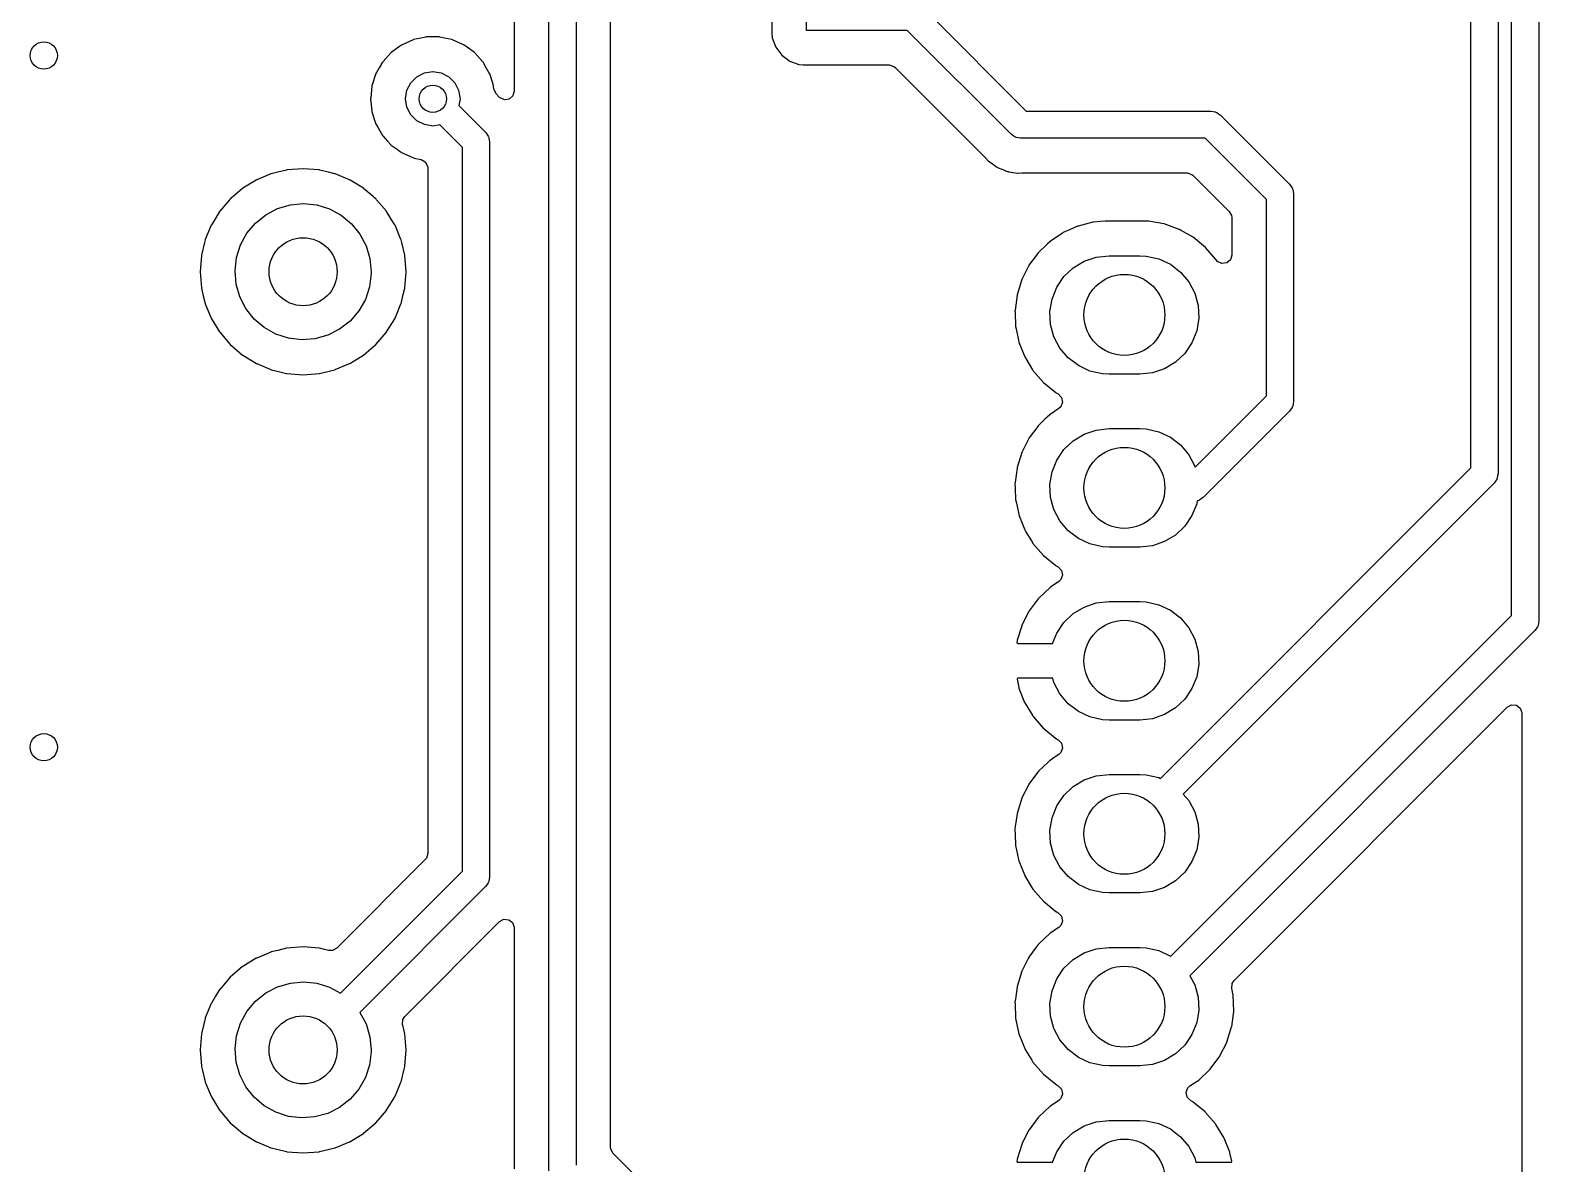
# Model space of a CAD drawing. Extents: x 61 to 228, y -146 to -45.
# Drawn here: x 206.18 to 228.34, y -133.12 to -116.47 of the extents above; entities that cross this region are included whole.
import ezdxf

# ---------------------------------------------------------------- set-up
doc = ezdxf.new("R2010")
doc.units = 0
doc.layers.add('BLACK', color=7, linetype='CONTINUOUS')

msp = doc.modelspace()

# ---------------------------------------------------------------- linework, layer by layer
at = {"layer": 'BLACK', "linetype": 'CONTINUOUS'}
for p, q in [((228.339, -46.529), (228.339, -125.146)), ((227.939, -125.063), (227.939, -46.6119)), ((227.34, -122.898), (227.34, -47.5364)), ((227.74, -47.4535), (227.74, -122.981)), ((213.795, -133.223), (213.795, -99.8637)), ((214.195, -99.7809), (214.195, -133.14)), ((213.286, -100.127), (213.286, -117.365)), ((214.703, -132.877), (214.703, -109.799)), ((217.071, -114.622), (217.071, -116.518)), ((217.58, -116.47), (217.58, -114.67)), ((219.38, -116.227), (220.809, -117.656)), ((211.988, -116.568), (211.916, -116.583)), ((211.995, -116.566), (211.988, -116.568)), ((211.988, -116.568), (211.988, -116.568)), ((212.185, -116.566), (211.995, -116.566)), ((212.192, -116.568), (212.185, -116.566)), ((212.264, -116.583), (212.192, -116.568)), ((212.192, -116.568), (212.192, -116.568)), ((217.071, -116.518), (217.078, -116.58)), ((217.078, -116.58), (217.129, -116.717)), ((219.057, -116.47), (217.58, -116.47)), ((220.585, -117.997), (219.057, -116.47)), ((211.474, -116.801), (211.361, -116.927)), ((211.479, -116.796), (211.474, -116.801)), ((211.474, -116.801), (211.474, -116.801)), ((211.6, -116.708), (211.479, -116.796)), ((211.628, -116.688), (211.6, -116.708)), ((211.633, -116.684), (211.628, -116.688)), ((211.628, -116.688), (211.628, -116.688)), ((211.639, -116.681), (211.633, -116.684)), ((211.802, -116.609), (211.639, -116.681)), ((211.639, -116.681), (211.639, -116.681)), ((211.808, -116.606), (211.802, -116.609)), ((211.802, -116.609), (211.802, -116.609)), ((211.916, -116.583), (211.808, -116.606)), ((212.372, -116.606), (212.264, -116.583)), ((212.378, -116.609), (212.372, -116.606)), ((212.541, -116.681), (212.378, -116.609)), ((212.378, -116.609), (212.378, -116.609)), ((212.547, -116.684), (212.541, -116.681)), ((212.541, -116.681), (212.541, -116.681)), ((212.552, -116.688), (212.547, -116.684)), ((212.58, -116.708), (212.552, -116.688)), ((212.552, -116.688), (212.552, -116.688)), ((212.701, -116.796), (212.58, -116.708)), ((212.706, -116.801), (212.701, -116.796)), ((212.819, -116.927), (212.706, -116.801)), ((212.706, -116.801), (212.706, -116.801)), ((217.129, -116.717), (217.217, -116.833)), ((211.304, -117.02), (211.265, -117.087)), ((211.351, -116.938), (211.304, -117.02)), ((211.361, -116.927), (211.351, -116.938)), ((212.829, -116.938), (212.819, -116.927)), ((212.876, -117.02), (212.829, -116.938)), ((212.915, -117.087), (212.876, -117.02)), ((217.217, -116.833), (217.333, -116.921)), ((217.333, -116.921), (217.47, -116.972)), ((217.47, -116.972), (217.532, -116.978)), ((217.532, -116.978), (218.794, -116.978)), ((218.794, -116.978), (218.862, -116.999)), ((218.862, -116.999), (218.883, -117.015)), ((218.883, -117.015), (220.205, -118.337)), ((211.255, -117.103), (211.196, -117.285)), ((211.265, -117.087), (211.255, -117.103)), ((211.71, -117.351), (211.766, -117.24)), ((211.766, -117.24), (211.855, -117.151)), ((211.855, -117.151), (211.966, -117.095)), ((211.966, -117.095), (212.09, -117.075)), ((212.09, -117.075), (212.214, -117.095)), ((212.214, -117.095), (212.325, -117.151)), ((212.325, -117.151), (212.414, -117.24)), ((212.414, -117.24), (212.47, -117.351)), ((212.925, -117.103), (212.915, -117.087)), ((212.927, -117.11), (212.925, -117.103)), ((212.975, -117.259), (212.927, -117.11)), ((211.178, -117.461), (211.176, -117.475)), ((211.196, -117.292), (211.178, -117.461)), ((211.196, -117.285), (211.196, -117.292)), ((211.196, -117.292), (211.196, -117.292)), ((211.69, -117.475), (211.71, -117.351)), ((212.47, -117.351), (212.49, -117.475)), ((212.984, -117.285), (212.975, -117.259)), ((212.984, -117.292), (212.984, -117.285)), ((212.988, -117.332), (212.984, -117.292)), ((212.984, -117.292), (212.984, -117.292)), ((212.991, -117.345), (212.988, -117.332)), ((213.025, -117.408), (212.991, -117.345)), ((213.071, -117.454), (213.025, -117.408)), ((213.078, -117.461), (213.071, -117.454)), ((213.143, -117.49), (213.078, -117.461)), ((213.266, -117.433), (213.213, -117.48)), ((213.286, -117.365), (213.266, -117.433)), ((211.176, -117.475), (211.177, -117.482)), ((211.177, -117.482), (211.194, -117.645)), ((211.194, -117.645), (211.196, -117.665)), ((211.196, -117.665), (211.255, -117.847)), ((211.71, -117.599), (211.69, -117.475)), ((211.766, -117.71), (211.71, -117.599)), ((212.49, -117.475), (212.474, -117.576)), ((212.474, -117.576), (212.867, -117.969)), ((213.213, -117.48), (213.143, -117.49)), ((220.809, -117.656), (223.52, -117.656)), ((223.52, -117.656), (223.553, -117.663)), ((223.553, -117.663), (223.586, -117.667)), ((223.586, -117.667), (223.596, -117.673)), ((223.596, -117.673), (223.607, -117.676)), ((223.607, -117.676), (223.633, -117.697)), ((211.255, -117.847), (211.259, -117.852)), ((211.259, -117.852), (211.259, -117.852)), ((211.259, -117.852), (211.282, -117.893)), ((211.282, -117.893), (211.351, -118.012)), ((211.855, -117.799), (211.766, -117.71)), ((211.966, -117.855), (211.855, -117.799)), ((212.09, -117.875), (211.966, -117.855)), ((212.191, -117.859), (212.09, -117.875)), ((212.525, -118.193), (212.191, -117.859)), ((223.633, -117.697), (223.661, -117.715)), ((223.661, -117.715), (224.678, -118.731)), ((211.351, -118.012), (211.355, -118.017)), ((211.355, -118.017), (211.355, -118.017)), ((211.355, -118.017), (211.427, -118.096)), ((211.427, -118.096), (211.479, -118.154)), ((212.867, -117.969), (212.884, -117.997)), ((212.884, -117.997), (212.905, -118.023)), ((212.905, -118.023), (212.908, -118.034)), ((212.908, -118.034), (212.914, -118.044)), ((212.914, -118.044), (212.918, -118.077)), ((212.918, -118.077), (212.925, -118.11)), ((212.925, -118.11), (212.925, -128.905)), ((220.613, -118.015), (220.585, -117.997)), ((220.639, -118.036), (220.613, -118.015)), ((220.65, -118.039), (220.639, -118.036)), ((220.66, -118.045), (220.65, -118.039)), ((220.693, -118.049), (220.66, -118.045)), ((220.726, -118.056), (220.693, -118.049)), ((223.437, -118.056), (220.726, -118.056)), ((224.336, -118.955), (223.437, -118.056)), ((211.479, -118.154), (211.566, -118.217)), ((211.566, -118.217), (211.614, -118.252)), ((211.614, -118.252), (211.633, -118.266)), ((211.633, -118.266), (211.639, -118.269)), ((211.639, -118.269), (211.639, -118.269)), ((211.639, -118.269), (211.798, -118.339)), ((211.798, -118.339), (211.808, -118.344)), ((211.808, -118.344), (211.814, -118.345)), ((211.814, -118.345), (211.814, -118.345)), ((211.814, -118.345), (211.917, -118.367)), ((212.525, -128.822), (212.525, -118.193)), ((220.205, -118.337), (220.21, -118.343)), ((220.21, -118.343), (220.248, -118.386)), ((209.717, -118.576), (209.713, -118.578)), ((209.812, -118.553), (209.717, -118.576)), ((209.943, -118.522), (209.812, -118.553)), ((209.948, -118.52), (209.943, -118.522)), ((209.943, -118.522), (209.943, -118.522)), ((210.185, -118.502), (209.948, -118.52)), ((210.422, -118.52), (210.185, -118.502)), ((210.427, -118.522), (210.422, -118.52)), ((210.558, -118.553), (210.427, -118.522)), ((210.427, -118.522), (210.427, -118.522)), ((210.653, -118.576), (210.558, -118.553)), ((210.657, -118.578), (210.653, -118.576)), ((211.917, -118.367), (211.979, -118.401)), ((211.979, -118.401), (212.013, -118.463)), ((212.013, -118.463), (212.016, -118.49)), ((212.016, -118.49), (212.016, -128.559)), ((220.248, -118.386), (220.297, -118.421)), ((220.297, -118.421), (220.301, -118.423)), ((220.301, -118.423), (220.306, -118.427)), ((220.306, -118.427), (220.356, -118.466)), ((220.356, -118.466), (220.363, -118.47)), ((220.363, -118.47), (220.365, -118.471)), ((220.365, -118.471), (220.38, -118.479)), ((220.38, -118.479), (220.383, -118.481)), ((220.383, -118.481), (220.389, -118.485)), ((220.389, -118.485), (220.396, -118.488)), ((220.396, -118.488), (220.396, -118.488)), ((220.396, -118.488), (220.448, -118.508)), ((220.448, -118.508), (220.454, -118.511)), ((220.454, -118.511), (220.513, -118.537)), ((220.513, -118.537), (220.52, -118.538)), ((220.52, -118.538), (220.523, -118.539)), ((220.523, -118.539), (220.539, -118.544)), ((220.539, -118.544), (220.541, -118.545)), ((220.541, -118.545), (220.549, -118.547)), ((220.549, -118.547), (220.556, -118.548)), ((220.556, -118.548), (220.556, -118.548)), ((220.556, -118.548), (220.589, -118.553)), ((220.589, -118.553), (220.612, -118.556)), ((220.612, -118.556), (220.618, -118.557)), ((220.618, -118.557), (220.681, -118.568)), ((220.681, -118.568), (220.689, -118.568)), ((220.689, -118.568), (220.743, -118.565)), ((220.689, -118.568), (220.689, -118.568)), ((220.743, -118.565), (220.751, -118.564)), ((220.751, -118.564), (223.174, -118.564)), ((223.174, -118.564), (223.242, -118.585)), ((209.296, -118.791), (209.158, -118.908)), ((209.3, -118.788), (209.296, -118.791)), ((209.494, -118.669), (209.3, -118.788)), ((209.3, -118.788), (209.3, -118.788)), ((209.498, -118.667), (209.494, -118.669)), ((209.503, -118.665), (209.498, -118.667)), ((209.713, -118.578), (209.503, -118.665)), ((209.503, -118.665), (209.503, -118.665)), ((209.713, -118.578), (209.713, -118.578)), ((210.867, -118.665), (210.657, -118.578)), ((210.657, -118.578), (210.657, -118.578)), ((210.872, -118.667), (210.867, -118.665)), ((210.867, -118.665), (210.867, -118.665)), ((210.876, -118.669), (210.872, -118.667)), ((211.07, -118.788), (210.876, -118.669)), ((211.074, -118.791), (211.07, -118.788)), ((211.07, -118.788), (211.07, -118.788)), ((211.212, -118.908), (211.074, -118.791)), ((223.242, -118.585), (223.263, -118.601)), ((223.263, -118.601), (223.791, -119.129)), ((224.678, -118.731), (224.695, -118.759)), ((224.695, -118.759), (224.716, -118.785)), ((224.716, -118.785), (224.719, -118.796)), ((224.719, -118.796), (224.725, -118.806)), ((209.105, -118.957), (208.961, -119.126)), ((209.112, -118.949), (209.105, -118.957)), ((209.115, -118.945), (209.112, -118.949)), ((209.134, -118.929), (209.115, -118.945)), ((209.158, -118.908), (209.134, -118.929)), ((209.998, -119.033), (210.192, -119.015)), ((210.192, -119.015), (210.386, -119.035)), ((211.236, -118.929), (211.212, -118.908)), ((211.255, -118.945), (211.236, -118.929)), ((211.258, -118.949), (211.255, -118.945)), ((211.265, -118.957), (211.258, -118.949)), ((211.409, -119.126), (211.265, -118.957)), ((224.336, -121.837), (224.336, -118.955)), ((224.725, -118.806), (224.729, -118.839)), ((224.729, -118.839), (224.736, -118.872)), ((224.736, -118.872), (224.736, -121.92)), ((208.958, -119.13), (208.866, -119.281)), ((208.961, -119.126), (208.958, -119.13)), ((208.958, -119.13), (208.958, -119.13)), ((209.485, -119.301), (209.637, -119.178)), ((209.637, -119.178), (209.81, -119.088)), ((209.81, -119.088), (209.998, -119.033)), ((210.386, -119.035), (210.573, -119.093)), ((210.573, -119.093), (210.744, -119.186)), ((210.744, -119.186), (210.895, -119.31)), ((211.412, -119.13), (211.409, -119.126)), ((211.504, -119.281), (211.412, -119.13)), ((211.412, -119.13), (211.412, -119.13)), ((223.791, -119.129), (223.825, -119.191)), ((223.825, -119.191), (223.827, -119.218)), ((223.827, -119.218), (223.827, -119.771)), ((208.835, -119.333), (208.748, -119.543)), ((208.837, -119.328), (208.835, -119.333)), ((208.835, -119.333), (208.835, -119.333)), ((208.866, -119.281), (208.837, -119.328)), ((209.266, -119.621), (209.36, -119.45)), ((209.36, -119.45), (209.485, -119.301)), ((210.895, -119.31), (211.018, -119.462)), ((211.018, -119.462), (211.11, -119.634)), ((211.533, -119.328), (211.504, -119.281)), ((211.535, -119.333), (211.533, -119.328)), ((211.622, -119.543), (211.535, -119.333)), ((211.535, -119.333), (211.535, -119.333)), ((221.343, -119.447), (221.158, -119.572)), ((221.348, -119.444), (221.343, -119.447)), ((221.352, -119.441), (221.348, -119.444)), ((221.348, -119.444), (221.348, -119.444)), ((221.443, -119.4), (221.352, -119.441)), ((221.561, -119.347), (221.443, -119.4)), ((221.565, -119.345), (221.561, -119.347)), ((221.561, -119.347), (221.561, -119.347)), ((221.571, -119.344), (221.565, -119.345)), ((221.787, -119.288), (221.571, -119.344)), ((221.571, -119.344), (221.571, -119.344)), ((221.792, -119.286), (221.787, -119.288)), ((221.787, -119.288), (221.787, -119.288)), ((221.797, -119.286), (221.792, -119.286)), ((221.898, -119.277), (221.797, -119.286)), ((221.797, -119.286), (221.797, -119.286)), ((221.966, -119.271), (221.898, -119.277)), ((222.581, -119.271), (221.966, -119.271)), ((222.582, -119.272), (222.581, -119.271)), ((222.601, -119.272), (222.582, -119.272)), ((222.582, -119.272), (222.582, -119.272)), ((222.605, -119.273), (222.601, -119.272)), ((222.601, -119.272), (222.601, -119.272)), ((222.748, -119.298), (222.605, -119.273)), ((222.83, -119.313), (222.748, -119.298)), ((222.835, -119.314), (222.83, -119.313)), ((222.83, -119.313), (222.83, -119.313)), ((223.055, -119.394), (222.835, -119.314)), ((223.06, -119.397), (223.055, -119.394)), ((223.074, -119.405), (223.06, -119.397)), ((223.06, -119.397), (223.06, -119.397)), ((223.259, -119.51), (223.074, -119.405)), ((208.737, -119.585), (208.692, -119.772)), ((208.746, -119.547), (208.737, -119.585)), ((208.748, -119.543), (208.746, -119.547)), ((209.207, -119.807), (209.266, -119.621)), ((211.11, -119.634), (211.166, -119.821)), ((211.624, -119.547), (211.622, -119.543)), ((211.633, -119.585), (211.624, -119.547)), ((211.678, -119.772), (211.633, -119.585)), ((221.123, -119.605), (220.989, -119.733)), ((221.154, -119.575), (221.123, -119.605)), ((221.158, -119.572), (221.154, -119.575)), ((221.154, -119.575), (221.154, -119.575)), ((223.44, -119.658), (223.259, -119.51)), ((223.593, -119.835), (223.44, -119.658)), ((208.69, -119.778), (208.672, -120.015)), ((208.692, -119.772), (208.69, -119.778)), ((209.185, -120.001), (209.207, -119.807)), ((211.166, -119.821), (211.185, -120.015)), ((211.68, -119.778), (211.678, -119.772)), ((211.698, -120.015), (211.68, -119.778)), ((220.945, -119.792), (220.849, -119.921)), ((220.986, -119.738), (220.945, -119.792)), ((220.989, -119.733), (220.986, -119.738)), ((221.499, -119.957), (221.66, -119.86)), ((221.66, -119.86), (221.838, -119.8)), ((221.838, -119.8), (222.025, -119.78)), ((222.025, -119.78), (222.475, -119.78)), ((222.475, -119.78), (222.572, -119.785)), ((222.572, -119.785), (222.755, -119.826)), ((222.755, -119.826), (222.926, -119.906)), ((222.926, -119.906), (223.075, -120.02)), ((223.596, -119.839), (223.593, -119.835)), ((223.599, -119.844), (223.596, -119.839)), ((223.6, -119.843), (223.599, -119.844)), ((223.619, -119.866), (223.6, -119.843)), ((223.684, -119.896), (223.619, -119.866)), ((223.754, -119.886), (223.684, -119.896)), ((223.807, -119.839), (223.754, -119.886)), ((223.827, -119.771), (223.807, -119.839)), ((208.672, -120.015), (208.69, -120.252)), ((209.201, -120.196), (209.185, -120.001)), ((211.185, -120.043), (211.16, -120.237)), ((211.185, -120.015), (211.185, -120.043)), ((211.68, -120.252), (211.698, -120.015)), ((220.763, -120.09), (220.743, -120.129)), ((220.847, -119.926), (220.763, -120.09)), ((220.849, -119.921), (220.847, -119.926)), ((220.847, -119.926), (220.847, -119.926)), ((221.257, -120.242), (221.362, -120.086)), ((221.362, -120.086), (221.499, -119.957)), ((223.075, -120.02), (223.196, -120.164)), ((208.69, -120.252), (208.692, -120.257)), ((208.692, -120.257), (208.692, -120.257)), ((208.692, -120.257), (208.714, -120.348)), ((208.714, -120.348), (208.746, -120.483)), ((209.255, -120.383), (209.201, -120.196)), ((211.16, -120.237), (211.099, -120.422)), ((211.624, -120.483), (211.656, -120.348)), ((211.656, -120.348), (211.678, -120.257)), ((211.678, -120.257), (211.68, -120.252)), ((211.678, -120.257), (211.678, -120.257)), ((220.743, -120.129), (220.674, -120.353)), ((221.187, -120.416), (221.257, -120.242)), ((223.196, -120.164), (223.284, -120.33)), ((223.284, -120.33), (223.334, -120.511)), ((208.746, -120.483), (208.748, -120.487)), ((208.748, -120.487), (208.748, -120.487)), ((208.748, -120.487), (208.835, -120.697)), ((209.344, -120.557), (209.255, -120.383)), ((209.466, -120.71), (209.344, -120.557)), ((211.099, -120.422), (211.002, -120.591)), ((211.535, -120.697), (211.622, -120.487)), ((211.622, -120.487), (211.624, -120.483)), ((211.622, -120.487), (211.622, -120.487)), ((220.673, -120.358), (220.644, -120.579)), ((220.674, -120.353), (220.673, -120.358)), ((220.673, -120.358), (220.673, -120.358)), ((221.156, -120.601), (221.187, -120.416)), ((223.334, -120.511), (223.344, -120.699)), ((208.835, -120.697), (208.837, -120.702)), ((208.837, -120.702), (208.839, -120.706)), ((208.839, -120.706), (208.958, -120.9)), ((209.614, -120.836), (209.466, -120.71)), ((210.875, -120.739), (210.721, -120.859)), ((211.002, -120.591), (210.875, -120.739)), ((211.412, -120.9), (211.531, -120.706)), ((211.531, -120.706), (211.533, -120.702)), ((211.533, -120.702), (211.535, -120.697)), ((220.644, -120.579), (220.643, -120.585)), ((220.643, -120.585), (220.643, -120.59)), ((220.643, -120.59), (220.643, -120.59)), ((220.643, -120.59), (220.644, -120.605)), ((220.644, -120.605), (220.652, -120.819)), ((221.166, -120.789), (221.156, -120.601)), ((221.216, -120.97), (221.166, -120.789)), ((223.344, -120.699), (223.313, -120.884)), ((208.958, -120.9), (208.958, -120.9)), ((208.958, -120.9), (208.961, -120.904)), ((208.961, -120.904), (209.115, -121.085)), ((209.785, -120.931), (209.614, -120.836)), ((209.97, -120.992), (209.785, -120.931)), ((210.164, -121.015), (209.97, -120.992)), ((210.359, -121), (210.164, -121.015)), ((210.547, -120.947), (210.359, -121)), ((210.721, -120.859), (210.547, -120.947)), ((211.255, -121.085), (211.409, -120.904)), ((211.409, -120.904), (211.412, -120.9)), ((211.412, -120.9), (211.412, -120.9)), ((220.652, -120.819), (220.659, -120.854)), ((220.659, -120.854), (220.694, -121.019)), ((221.304, -121.136), (221.216, -120.97)), ((223.313, -120.884), (223.243, -121.058)), ((209.115, -121.085), (209.119, -121.088)), ((209.119, -121.088), (209.14, -121.106)), ((209.14, -121.106), (209.296, -121.239)), ((211.074, -121.239), (211.23, -121.106)), ((211.23, -121.106), (211.251, -121.088)), ((211.251, -121.088), (211.255, -121.085)), ((220.694, -121.019), (220.7, -121.048)), ((220.7, -121.048), (220.786, -121.265)), ((221.425, -121.28), (221.304, -121.136)), ((223.138, -121.214), (223.001, -121.343)), ((223.243, -121.058), (223.138, -121.214)), ((209.296, -121.239), (209.3, -121.242)), ((209.3, -121.242), (209.3, -121.242)), ((209.3, -121.242), (209.434, -121.324)), ((209.434, -121.324), (209.498, -121.363)), ((209.498, -121.363), (209.503, -121.365)), ((209.503, -121.365), (209.503, -121.365)), ((209.503, -121.365), (209.713, -121.452)), ((209.713, -121.452), (209.717, -121.454)), ((209.717, -121.454), (209.763, -121.465)), ((210.607, -121.465), (210.653, -121.454)), ((210.653, -121.454), (210.657, -121.452)), ((210.657, -121.452), (210.867, -121.365)), ((210.867, -121.365), (210.872, -121.363)), ((210.867, -121.365), (210.867, -121.365)), ((210.872, -121.363), (210.936, -121.324)), ((210.936, -121.324), (211.07, -121.242)), ((211.07, -121.242), (211.074, -121.239)), ((211.07, -121.242), (211.07, -121.242)), ((220.786, -121.265), (220.801, -121.291)), ((220.801, -121.291), (220.901, -121.454)), ((220.901, -121.454), (220.907, -121.465)), ((221.574, -121.394), (221.425, -121.28)), ((221.745, -121.474), (221.574, -121.394)), ((222.84, -121.44), (222.662, -121.5)), ((223.001, -121.343), (222.84, -121.44)), ((209.763, -121.465), (209.943, -121.508)), ((209.943, -121.508), (209.943, -121.508)), ((209.943, -121.508), (209.948, -121.51)), ((209.948, -121.51), (210.185, -121.528)), ((210.185, -121.528), (210.422, -121.51)), ((210.422, -121.51), (210.427, -121.508)), ((210.427, -121.508), (210.607, -121.465)), ((210.427, -121.508), (210.427, -121.508)), ((220.907, -121.465), (221.06, -121.642)), ((221.06, -121.642), (221.241, -121.79)), ((221.928, -121.515), (221.745, -121.474)), ((222.025, -121.52), (221.928, -121.515)), ((222.475, -121.52), (222.025, -121.52)), ((222.662, -121.5), (222.475, -121.52)), ((221.241, -121.79), (221.246, -121.793)), ((221.246, -121.793), (221.246, -121.793)), ((221.246, -121.793), (221.279, -121.811)), ((221.279, -121.811), (221.328, -121.862)), ((221.328, -121.862), (221.342, -121.932)), ((223.288, -122.885), (224.336, -121.837)), ((221.154, -122.115), (221.084, -122.183)), ((221.158, -122.112), (221.154, -122.115)), ((221.154, -122.115), (221.154, -122.115)), ((221.272, -122.035), (221.158, -122.112)), ((221.287, -122.025), (221.272, -122.035)), ((221.316, -121.998), (221.287, -122.025)), ((221.342, -121.932), (221.316, -121.998)), ((224.677, -122.061), (223.407, -123.332)), ((224.695, -122.033), (224.677, -122.061)), ((224.716, -122.007), (224.695, -122.033)), ((224.719, -121.996), (224.716, -122.007)), ((224.725, -121.986), (224.719, -121.996)), ((224.729, -121.953), (224.725, -121.986)), ((224.736, -121.92), (224.729, -121.953)), ((220.949, -122.327), (220.849, -122.461)), ((220.986, -122.278), (220.949, -122.327)), ((220.989, -122.273), (220.986, -122.278)), ((221.084, -122.183), (220.989, -122.273)), ((221.66, -122.4), (221.838, -122.34)), ((221.838, -122.34), (222.025, -122.32)), ((222.025, -122.32), (222.475, -122.32)), ((222.475, -122.32), (222.572, -122.325)), ((222.572, -122.325), (222.755, -122.366)), ((220.847, -122.466), (220.749, -122.659)), ((220.849, -122.461), (220.847, -122.466)), ((220.847, -122.466), (220.847, -122.466)), ((221.362, -122.626), (221.499, -122.497)), ((221.499, -122.497), (221.66, -122.4)), ((222.755, -122.366), (222.926, -122.446)), ((222.926, -122.446), (223.075, -122.56)), ((223.075, -122.56), (223.196, -122.704)), ((220.743, -122.669), (220.674, -122.893)), ((220.749, -122.659), (220.743, -122.669)), ((221.187, -122.956), (221.257, -122.782)), ((221.257, -122.782), (221.362, -122.626)), ((223.196, -122.704), (223.284, -122.87)), ((220.673, -122.898), (220.645, -123.11)), ((220.674, -122.893), (220.673, -122.898)), ((220.673, -122.898), (220.673, -122.898)), ((221.156, -123.141), (221.187, -122.956)), ((222.779, -127.458), (227.34, -122.898)), ((223.284, -122.87), (223.288, -122.885)), ((227.74, -122.981), (227.732, -123.013)), ((220.645, -123.11), (220.643, -123.125)), ((220.643, -123.125), (220.643, -123.13)), ((220.643, -123.13), (220.643, -123.13)), ((220.643, -123.13), (220.646, -123.193)), ((220.646, -123.193), (220.652, -123.359)), ((221.166, -123.329), (221.156, -123.141)), ((227.681, -123.122), (223.115, -127.688)), ((227.699, -123.094), (227.681, -123.122)), ((227.72, -123.068), (227.699, -123.094)), ((227.722, -123.056), (227.72, -123.068)), ((227.728, -123.047), (227.722, -123.056)), ((227.732, -123.013), (227.728, -123.047)), ((220.652, -123.359), (220.664, -123.415)), ((220.664, -123.415), (220.698, -123.577)), ((221.216, -123.51), (221.166, -123.329)), ((223.313, -123.424), (223.243, -123.598)), ((223.32, -123.38), (223.313, -123.424)), ((223.332, -123.379), (223.32, -123.38)), ((223.342, -123.373), (223.332, -123.379)), ((223.353, -123.37), (223.342, -123.373)), ((223.379, -123.349), (223.353, -123.37)), ((223.407, -123.332), (223.379, -123.349)), ((220.698, -123.577), (220.7, -123.588)), ((220.7, -123.588), (220.786, -123.805)), ((221.304, -123.676), (221.216, -123.51)), ((223.243, -123.598), (223.138, -123.754)), ((220.786, -123.805), (220.804, -123.836)), ((220.804, -123.836), (220.899, -123.991)), ((221.425, -123.82), (221.304, -123.676)), ((221.574, -123.934), (221.425, -123.82)), ((223.001, -123.883), (222.84, -123.98)), ((223.138, -123.754), (223.001, -123.883)), ((220.899, -123.991), (220.907, -124.005)), ((220.907, -124.005), (221.06, -124.182)), ((221.745, -124.014), (221.574, -123.934)), ((221.928, -124.055), (221.745, -124.014)), ((222.025, -124.06), (221.928, -124.055)), ((222.475, -124.06), (222.025, -124.06)), ((222.662, -124.04), (222.475, -124.06)), ((222.84, -123.98), (222.662, -124.04)), ((221.06, -124.182), (221.241, -124.33)), ((221.241, -124.33), (221.246, -124.333)), ((221.246, -124.333), (221.246, -124.333)), ((221.246, -124.333), (221.279, -124.352)), ((221.279, -124.352), (221.328, -124.403)), ((221.316, -124.538), (221.287, -124.566)), ((221.342, -124.472), (221.316, -124.538)), ((221.328, -124.403), (221.342, -124.472)), ((221.155, -124.656), (220.993, -124.81)), ((221.163, -124.649), (221.155, -124.656)), ((221.287, -124.566), (221.163, -124.649)), ((220.853, -124.997), (220.847, -125.006)), ((220.986, -124.818), (220.853, -124.997)), ((220.993, -124.81), (220.986, -124.818)), ((221.499, -125.037), (221.66, -124.94)), ((221.66, -124.94), (221.838, -124.88)), ((221.838, -124.88), (222.025, -124.86)), ((222.025, -124.86), (222.475, -124.86)), ((222.475, -124.86), (222.572, -124.865)), ((222.572, -124.865), (222.755, -124.906)), ((222.755, -124.906), (222.926, -124.986)), ((222.926, -124.986), (223.075, -125.1)), ((220.742, -125.215), (220.676, -125.428)), ((220.746, -125.205), (220.742, -125.215)), ((220.847, -125.006), (220.746, -125.205)), ((221.257, -125.322), (221.362, -125.166)), ((221.362, -125.166), (221.499, -125.037)), ((222.932, -130.07), (227.939, -125.063)), ((223.075, -125.1), (223.196, -125.244)), ((228.322, -125.222), (228.319, -125.233)), ((228.328, -125.212), (228.322, -125.222)), ((228.332, -125.179), (228.328, -125.212)), ((228.339, -125.146), (228.332, -125.179)), ((220.674, -125.438), (220.671, -125.458)), ((220.676, -125.428), (220.674, -125.438)), ((221.195, -125.476), (221.257, -125.322)), ((223.196, -125.244), (223.284, -125.41)), ((228.28, -125.287), (223.213, -130.355)), ((223.284, -125.41), (223.334, -125.591)), ((228.298, -125.259), (228.28, -125.287)), ((228.319, -125.233), (228.298, -125.259)), ((220.671, -125.458), (220.673, -125.472)), ((220.673, -125.472), (220.686, -125.476)), ((220.686, -125.476), (221.195, -125.476)), ((223.334, -125.591), (223.344, -125.779)), ((223.344, -125.779), (223.313, -125.964)), ((220.675, -125.988), (220.673, -125.999)), ((220.673, -125.999), (220.699, -126.122)), ((220.688, -125.984), (220.675, -125.988)), ((221.198, -125.984), (220.688, -125.984)), ((221.216, -126.05), (221.198, -125.984)), ((221.304, -126.216), (221.216, -126.05)), ((223.313, -125.964), (223.243, -126.138)), ((220.699, -126.122), (220.702, -126.132)), ((220.702, -126.132), (220.784, -126.34)), ((221.425, -126.36), (221.304, -126.216)), ((223.138, -126.294), (223.001, -126.423)), ((223.243, -126.138), (223.138, -126.294)), ((220.784, -126.34), (220.789, -126.349)), ((220.789, -126.349), (220.905, -126.54)), ((220.905, -126.54), (220.911, -126.549)), ((220.911, -126.549), (221.057, -126.717)), ((221.574, -126.474), (221.425, -126.36)), ((221.745, -126.554), (221.574, -126.474)), ((221.928, -126.595), (221.745, -126.554)), ((222.84, -126.52), (222.662, -126.58)), ((223.001, -126.423), (222.84, -126.52)), ((223.861, -130.426), (227.876, -126.411)), ((227.876, -126.411), (227.939, -126.377)), ((227.939, -126.377), (228.01, -126.382)), ((228.01, -126.382), (228.066, -126.424)), ((228.066, -126.424), (228.091, -126.491)), ((228.091, -126.491), (228.091, -126.5)), ((228.091, -126.5), (228.091, -145.415)), ((221.057, -126.717), (221.065, -126.725)), ((221.065, -126.725), (221.238, -126.866)), ((222.025, -126.6), (221.928, -126.595)), ((222.475, -126.6), (222.025, -126.6)), ((222.662, -126.58), (222.475, -126.6)), ((221.238, -126.866), (221.246, -126.872)), ((221.246, -126.872), (221.279, -126.891)), ((221.279, -126.891), (221.328, -126.942)), ((221.328, -126.942), (221.342, -127.012)), ((221.154, -127.195), (221.124, -127.224)), ((221.158, -127.192), (221.154, -127.195)), ((221.154, -127.195), (221.154, -127.195)), ((221.22, -127.15), (221.158, -127.192)), ((221.287, -127.105), (221.22, -127.15)), ((221.316, -127.078), (221.287, -127.105)), ((221.342, -127.012), (221.316, -127.078)), ((220.989, -127.353), (220.849, -127.541)), ((221.124, -127.224), (220.989, -127.353)), ((221.66, -127.48), (221.838, -127.42)), ((221.838, -127.42), (222.025, -127.4)), ((222.025, -127.4), (222.475, -127.4)), ((222.475, -127.4), (222.572, -127.405)), ((222.572, -127.405), (222.755, -127.446)), ((220.847, -127.546), (220.746, -127.744)), ((220.849, -127.541), (220.847, -127.546)), ((220.847, -127.546), (220.847, -127.546)), ((221.362, -127.706), (221.499, -127.577)), ((221.499, -127.577), (221.66, -127.48)), ((222.755, -127.446), (222.779, -127.458)), ((220.743, -127.749), (220.674, -127.973)), ((220.746, -127.744), (220.743, -127.749)), ((221.187, -128.036), (221.257, -127.862)), ((221.257, -127.862), (221.362, -127.706)), ((223.115, -127.688), (223.196, -127.784)), ((223.196, -127.784), (223.284, -127.95)), ((220.673, -127.978), (220.648, -128.164)), ((220.674, -127.973), (220.673, -127.978)), ((220.673, -127.978), (220.673, -127.978)), ((221.156, -128.221), (221.187, -128.036)), ((223.284, -127.95), (223.334, -128.131)), ((220.648, -128.164), (220.643, -128.205)), ((220.643, -128.205), (220.643, -128.21)), ((220.643, -128.21), (220.643, -128.21)), ((220.643, -128.21), (220.646, -128.276)), ((220.646, -128.276), (220.652, -128.439)), ((221.166, -128.409), (221.156, -128.221)), ((223.344, -128.319), (223.313, -128.504)), ((223.334, -128.131), (223.344, -128.319)), ((220.652, -128.439), (220.653, -128.444)), ((220.653, -128.444), (220.696, -128.65)), ((221.216, -128.59), (221.166, -128.409)), ((223.313, -128.504), (223.243, -128.678)), ((211.98, -128.648), (210.678, -129.95)), ((211.996, -128.627), (211.98, -128.648)), ((212.016, -128.559), (211.996, -128.627)), ((220.696, -128.65), (220.7, -128.668)), ((220.7, -128.668), (220.786, -128.885)), ((221.304, -128.756), (221.216, -128.59)), ((221.425, -128.9), (221.304, -128.756)), ((223.243, -128.678), (223.138, -128.834)), ((210.736, -130.611), (212.525, -128.822)), ((212.905, -128.992), (212.884, -129.018)), ((212.908, -128.981), (212.905, -128.992)), ((212.914, -128.971), (212.908, -128.981)), ((212.918, -128.938), (212.914, -128.971)), ((212.925, -128.905), (212.918, -128.938)), ((220.786, -128.885), (220.789, -128.89)), ((220.789, -128.89), (220.883, -129.046)), ((221.574, -129.014), (221.425, -128.9)), ((223.001, -128.963), (222.84, -129.06)), ((223.138, -128.834), (223.001, -128.963)), ((212.866, -129.046), (211.019, -130.894)), ((212.884, -129.018), (212.866, -129.046)), ((220.883, -129.046), (220.907, -129.085)), ((220.907, -129.085), (221.06, -129.262)), ((221.745, -129.094), (221.574, -129.014)), ((221.928, -129.135), (221.745, -129.094)), ((222.025, -129.14), (221.928, -129.135)), ((222.475, -129.14), (222.025, -129.14)), ((222.662, -129.12), (222.475, -129.14)), ((222.84, -129.06), (222.662, -129.12)), ((221.06, -129.262), (221.241, -129.41)), ((221.241, -129.41), (221.246, -129.413)), ((221.246, -129.413), (221.246, -129.413)), ((221.246, -129.413), (221.279, -129.431)), ((221.279, -129.431), (221.328, -129.482)), ((211.68, -130.952), (213.071, -129.561)), ((213.071, -129.561), (213.134, -129.527)), ((213.134, -129.527), (213.205, -129.532)), ((213.205, -129.532), (213.261, -129.574)), ((213.261, -129.574), (213.286, -129.641)), ((213.286, -129.641), (213.286, -129.65)), ((213.286, -129.65), (213.286, -133.194)), ((221.287, -129.645), (221.158, -129.732)), ((221.316, -129.618), (221.287, -129.645)), ((221.342, -129.552), (221.316, -129.618)), ((221.328, -129.482), (221.342, -129.552)), ((221.158, -129.732), (220.989, -129.893)), ((209.494, -130.099), (209.3, -130.218)), ((209.498, -130.097), (209.494, -130.099)), ((209.503, -130.095), (209.498, -130.097)), ((209.713, -130.008), (209.503, -130.095)), ((209.503, -130.095), (209.503, -130.095)), ((209.717, -130.006), (209.713, -130.008)), ((209.713, -130.008), (209.713, -130.008)), ((209.811, -129.984), (209.717, -130.006)), ((209.943, -129.952), (209.811, -129.984)), ((209.948, -129.95), (209.943, -129.952)), ((209.943, -129.952), (209.943, -129.952)), ((210.185, -129.932), (209.948, -129.95)), ((210.422, -129.95), (210.185, -129.932)), ((210.427, -129.952), (210.422, -129.95)), ((210.498, -129.969), (210.427, -129.952)), ((210.427, -129.952), (210.427, -129.952)), ((210.559, -129.984), (210.498, -129.969)), ((210.616, -129.984), (210.559, -129.984)), ((210.678, -129.95), (210.616, -129.984)), ((220.839, -130.101), (220.743, -130.29)), ((220.847, -130.086), (220.839, -130.101)), ((220.849, -130.081), (220.847, -130.086)), ((220.847, -130.086), (220.847, -130.086)), ((220.956, -129.937), (220.849, -130.081)), ((220.986, -129.898), (220.956, -129.937)), ((220.989, -129.893), (220.986, -129.898)), ((221.499, -130.117), (221.66, -130.02)), ((221.66, -130.02), (221.838, -129.96)), ((221.838, -129.96), (222.025, -129.94)), ((222.025, -129.94), (222.475, -129.94)), ((222.475, -129.94), (222.572, -129.945)), ((222.572, -129.945), (222.755, -129.986)), ((222.755, -129.986), (222.926, -130.066)), ((222.926, -130.066), (222.932, -130.07)), ((209.296, -130.221), (209.115, -130.375)), ((209.3, -130.218), (209.296, -130.221)), ((209.3, -130.218), (209.3, -130.218)), ((220.743, -130.29), (220.674, -130.513)), ((221.257, -130.402), (221.362, -130.246)), ((221.362, -130.246), (221.499, -130.117)), ((209.115, -130.375), (208.961, -130.556)), ((209.637, -130.608), (209.81, -130.518)), ((209.81, -130.518), (209.998, -130.463)), ((209.998, -130.463), (210.192, -130.445)), ((210.192, -130.445), (210.386, -130.465)), ((210.386, -130.465), (210.573, -130.523)), ((210.573, -130.523), (210.736, -130.611)), ((220.673, -130.518), (220.649, -130.7)), ((220.674, -130.513), (220.673, -130.518)), ((220.673, -130.518), (220.673, -130.518)), ((221.187, -130.576), (221.257, -130.402)), ((223.213, -130.355), (223.284, -130.49)), ((223.284, -130.49), (223.334, -130.671)), ((223.827, -130.541), (223.833, -130.47)), ((223.848, -130.641), (223.827, -130.541)), ((223.833, -130.47), (223.861, -130.426)), ((208.835, -130.763), (208.748, -130.973)), ((208.837, -130.758), (208.835, -130.763)), ((208.835, -130.763), (208.835, -130.763)), ((208.9, -130.654), (208.837, -130.758)), ((208.958, -130.56), (208.9, -130.654)), ((208.961, -130.556), (208.958, -130.56)), ((208.958, -130.56), (208.958, -130.56)), ((209.36, -130.88), (209.485, -130.731)), ((209.485, -130.731), (209.637, -130.608)), ((220.649, -130.7), (220.643, -130.745)), ((220.643, -130.745), (220.643, -130.75)), ((220.643, -130.75), (220.643, -130.75)), ((220.643, -130.75), (220.644, -130.763)), ((220.644, -130.763), (220.652, -130.979)), ((221.156, -130.761), (221.187, -130.576)), ((221.166, -130.949), (221.156, -130.761)), ((223.334, -130.671), (223.344, -130.859)), ((223.857, -130.875), (223.848, -130.641)), ((208.745, -130.982), (208.695, -131.187)), ((208.746, -130.977), (208.745, -130.982)), ((208.748, -130.973), (208.746, -130.977)), ((209.266, -131.051), (209.36, -130.88)), ((211.019, -130.894), (211.11, -131.064)), ((211.65, -131), (211.68, -130.952)), ((220.652, -130.979), (220.653, -130.984)), ((220.653, -130.984), (220.694, -131.182)), ((221.216, -131.13), (221.166, -130.949)), ((223.344, -130.859), (223.313, -131.044)), ((223.827, -131.102), (223.856, -130.88)), ((223.856, -130.88), (223.857, -130.875)), ((223.856, -130.88), (223.856, -130.88)), ((208.69, -131.208), (208.672, -131.445)), ((208.695, -131.187), (208.69, -131.208)), ((209.207, -131.237), (209.266, -131.051)), ((211.11, -131.064), (211.166, -131.251)), ((211.646, -131.071), (211.65, -131)), ((211.654, -131.102), (211.646, -131.071)), ((211.675, -131.187), (211.654, -131.102)), ((211.68, -131.208), (211.675, -131.187)), ((211.698, -131.445), (211.68, -131.208)), ((220.694, -131.182), (220.7, -131.208)), ((220.7, -131.208), (220.786, -131.425)), ((221.304, -131.296), (221.216, -131.13)), ((223.313, -131.044), (223.243, -131.218)), ((223.757, -131.331), (223.826, -131.107)), ((223.826, -131.107), (223.827, -131.102)), ((209.185, -131.431), (209.207, -131.237)), ((209.201, -131.626), (209.185, -131.431)), ((211.166, -131.251), (211.185, -131.445)), ((220.786, -131.425), (220.794, -131.438)), ((221.425, -131.44), (221.304, -131.296)), ((223.138, -131.374), (223.001, -131.503)), ((223.243, -131.218), (223.138, -131.374)), ((223.654, -131.532), (223.754, -131.335)), ((223.754, -131.335), (223.757, -131.331)), ((223.754, -131.335), (223.754, -131.335)), ((208.672, -131.445), (208.69, -131.682)), ((209.255, -131.813), (209.201, -131.626)), ((211.185, -131.473), (211.16, -131.667)), ((211.185, -131.445), (211.185, -131.473)), ((211.68, -131.682), (211.698, -131.445)), ((220.794, -131.438), (220.89, -131.597)), ((220.89, -131.597), (220.907, -131.625)), ((220.907, -131.625), (221.06, -131.802)), ((221.574, -131.554), (221.425, -131.44)), ((221.745, -131.634), (221.574, -131.554)), ((221.928, -131.675), (221.745, -131.634)), ((222.84, -131.6), (222.662, -131.66)), ((223.001, -131.503), (222.84, -131.6)), ((223.511, -131.727), (223.651, -131.539)), ((223.651, -131.539), (223.654, -131.532)), ((208.69, -131.682), (208.692, -131.687)), ((208.692, -131.687), (208.692, -131.687)), ((208.692, -131.687), (208.702, -131.73)), ((208.702, -131.73), (208.746, -131.913)), ((209.344, -131.987), (209.255, -131.813)), ((211.099, -131.852), (211.002, -132.021)), ((211.16, -131.667), (211.099, -131.852)), ((211.624, -131.913), (211.668, -131.73)), ((211.668, -131.73), (211.678, -131.687)), ((211.678, -131.687), (211.68, -131.682)), ((211.678, -131.687), (211.678, -131.687)), ((221.06, -131.802), (221.241, -131.95)), ((222.025, -131.68), (221.928, -131.675)), ((222.475, -131.68), (222.025, -131.68)), ((222.662, -131.66), (222.475, -131.68)), ((223.342, -131.888), (223.511, -131.727)), ((208.746, -131.913), (208.748, -131.917)), ((208.748, -131.917), (208.748, -131.917)), ((208.748, -131.917), (208.82, -132.092)), ((208.82, -132.092), (208.837, -132.132)), ((209.466, -132.14), (209.344, -131.987)), ((211.002, -132.021), (210.875, -132.169)), ((211.533, -132.132), (211.55, -132.092)), ((211.55, -132.092), (211.622, -131.917)), ((211.622, -131.917), (211.624, -131.913)), ((211.622, -131.917), (211.622, -131.917)), ((221.241, -131.95), (221.246, -131.953)), ((221.246, -131.953), (221.246, -131.953)), ((221.246, -131.953), (221.279, -131.972)), ((221.279, -131.972), (221.328, -132.023)), ((221.342, -132.092), (221.316, -132.158)), ((221.328, -132.023), (221.342, -132.092)), ((223.158, -132.068), (223.184, -132.002)), ((223.172, -132.138), (223.158, -132.068)), ((223.184, -132.002), (223.213, -131.975)), ((223.213, -131.975), (223.28, -131.93)), ((223.28, -131.93), (223.342, -131.888)), ((208.837, -132.132), (208.839, -132.136)), ((208.839, -132.136), (208.958, -132.33)), ((209.614, -132.266), (209.466, -132.14)), ((209.785, -132.361), (209.614, -132.266)), ((210.721, -132.289), (210.547, -132.377)), ((210.875, -132.169), (210.721, -132.289)), ((211.412, -132.33), (211.531, -132.136)), ((211.531, -132.136), (211.533, -132.132)), ((221.155, -132.276), (220.993, -132.43)), ((221.163, -132.269), (221.155, -132.276)), ((221.287, -132.186), (221.163, -132.269)), ((221.316, -132.158), (221.287, -132.186)), ((223.221, -132.189), (223.172, -132.138)), ((223.254, -132.208), (223.221, -132.189)), ((223.262, -132.214), (223.254, -132.208)), ((223.435, -132.355), (223.262, -132.214)), ((208.958, -132.33), (208.958, -132.33)), ((208.958, -132.33), (208.961, -132.334)), ((208.961, -132.334), (209.115, -132.515)), ((209.115, -132.515), (209.296, -132.669)), ((209.97, -132.422), (209.785, -132.361)), ((210.164, -132.445), (209.97, -132.422)), ((210.359, -132.43), (210.164, -132.445)), ((210.547, -132.377), (210.359, -132.43)), ((211.074, -132.669), (211.255, -132.515)), ((211.255, -132.515), (211.409, -132.334)), ((211.409, -132.334), (211.412, -132.33)), ((211.412, -132.33), (211.412, -132.33)), ((220.986, -132.438), (220.853, -132.617)), ((220.993, -132.43), (220.986, -132.438)), ((221.66, -132.56), (221.838, -132.5)), ((221.838, -132.5), (222.025, -132.48)), ((222.025, -132.48), (222.475, -132.48)), ((222.475, -132.48), (222.572, -132.485)), ((222.572, -132.485), (222.755, -132.526)), ((222.755, -132.526), (222.926, -132.606)), ((223.443, -132.363), (223.435, -132.355)), ((223.589, -132.531), (223.443, -132.363)), ((223.595, -132.54), (223.589, -132.531)), ((223.711, -132.731), (223.595, -132.54)), ((209.296, -132.669), (209.3, -132.672)), ((209.3, -132.672), (209.3, -132.672)), ((209.3, -132.672), (209.396, -132.731)), ((209.396, -132.731), (209.498, -132.793)), ((210.872, -132.793), (210.974, -132.731)), ((210.974, -132.731), (211.07, -132.672)), ((211.07, -132.672), (211.074, -132.669)), ((211.07, -132.672), (211.07, -132.672)), ((220.847, -132.626), (220.746, -132.825)), ((220.853, -132.617), (220.847, -132.626)), ((221.362, -132.786), (221.499, -132.657)), ((221.499, -132.657), (221.66, -132.56)), ((222.926, -132.606), (223.075, -132.72)), ((223.075, -132.72), (223.196, -132.864)), ((223.716, -132.74), (223.711, -132.731)), ((223.798, -132.948), (223.716, -132.74)), ((209.498, -132.793), (209.503, -132.795)), ((209.503, -132.795), (209.503, -132.795)), ((209.503, -132.795), (209.713, -132.882)), ((209.713, -132.882), (209.717, -132.884)), ((209.717, -132.884), (209.798, -132.903)), ((209.798, -132.903), (209.943, -132.938)), ((209.943, -132.938), (209.943, -132.938)), ((209.943, -132.938), (209.948, -132.94)), ((209.948, -132.94), (210.185, -132.958)), ((210.185, -132.958), (210.422, -132.94)), ((210.422, -132.94), (210.427, -132.938)), ((210.427, -132.938), (210.572, -132.903)), ((210.427, -132.938), (210.427, -132.938)), ((210.572, -132.903), (210.653, -132.884)), ((210.653, -132.884), (210.657, -132.882)), ((210.657, -132.882), (210.867, -132.795)), ((210.867, -132.795), (210.872, -132.793)), ((210.867, -132.795), (210.867, -132.795)), ((214.706, -132.904), (214.703, -132.877)), ((214.74, -132.966), (214.706, -132.904)), ((216.919, -135.145), (214.74, -132.966)), ((220.742, -132.835), (220.676, -133.048)), ((220.746, -132.825), (220.742, -132.835)), ((221.195, -133.096), (221.257, -132.942)), ((221.257, -132.942), (221.362, -132.786)), ((223.196, -132.864), (223.284, -133.03)), ((223.801, -132.958), (223.798, -132.948)), ((223.827, -133.081), (223.801, -132.958)), ((220.674, -133.058), (220.671, -133.078)), ((220.671, -133.078), (220.673, -133.092)), ((220.673, -133.092), (220.686, -133.096)), ((220.676, -133.048), (220.674, -133.058)), ((220.686, -133.096), (221.195, -133.096)), ((223.284, -133.03), (223.302, -133.096)), ((223.302, -133.096), (223.812, -133.096)), ((223.812, -133.096), (223.825, -133.092)), ((223.825, -133.092), (223.827, -133.081))]:
    msp.add_line(p, q, dxfattribs=at)
at = {"layer": 'BLACK'}
for centre, radius in [((206.375, -116.84), 0.2), ((212.09, -117.475), 0.2), ((210.185, -120.015), 0.5), ((222.25, -120.65), 0.595), ((222.25, -123.19), 0.595), ((222.25, -125.73), 0.595), ((206.375, -127), 0.2), ((222.25, -128.27), 0.595), ((222.25, -130.81), 0.595), ((210.185, -131.445), 0.5), ((222.25, -133.35), 0.595)]:
    msp.add_circle(centre, radius, dxfattribs=at)

doc.saveas('drawing.dxf')
